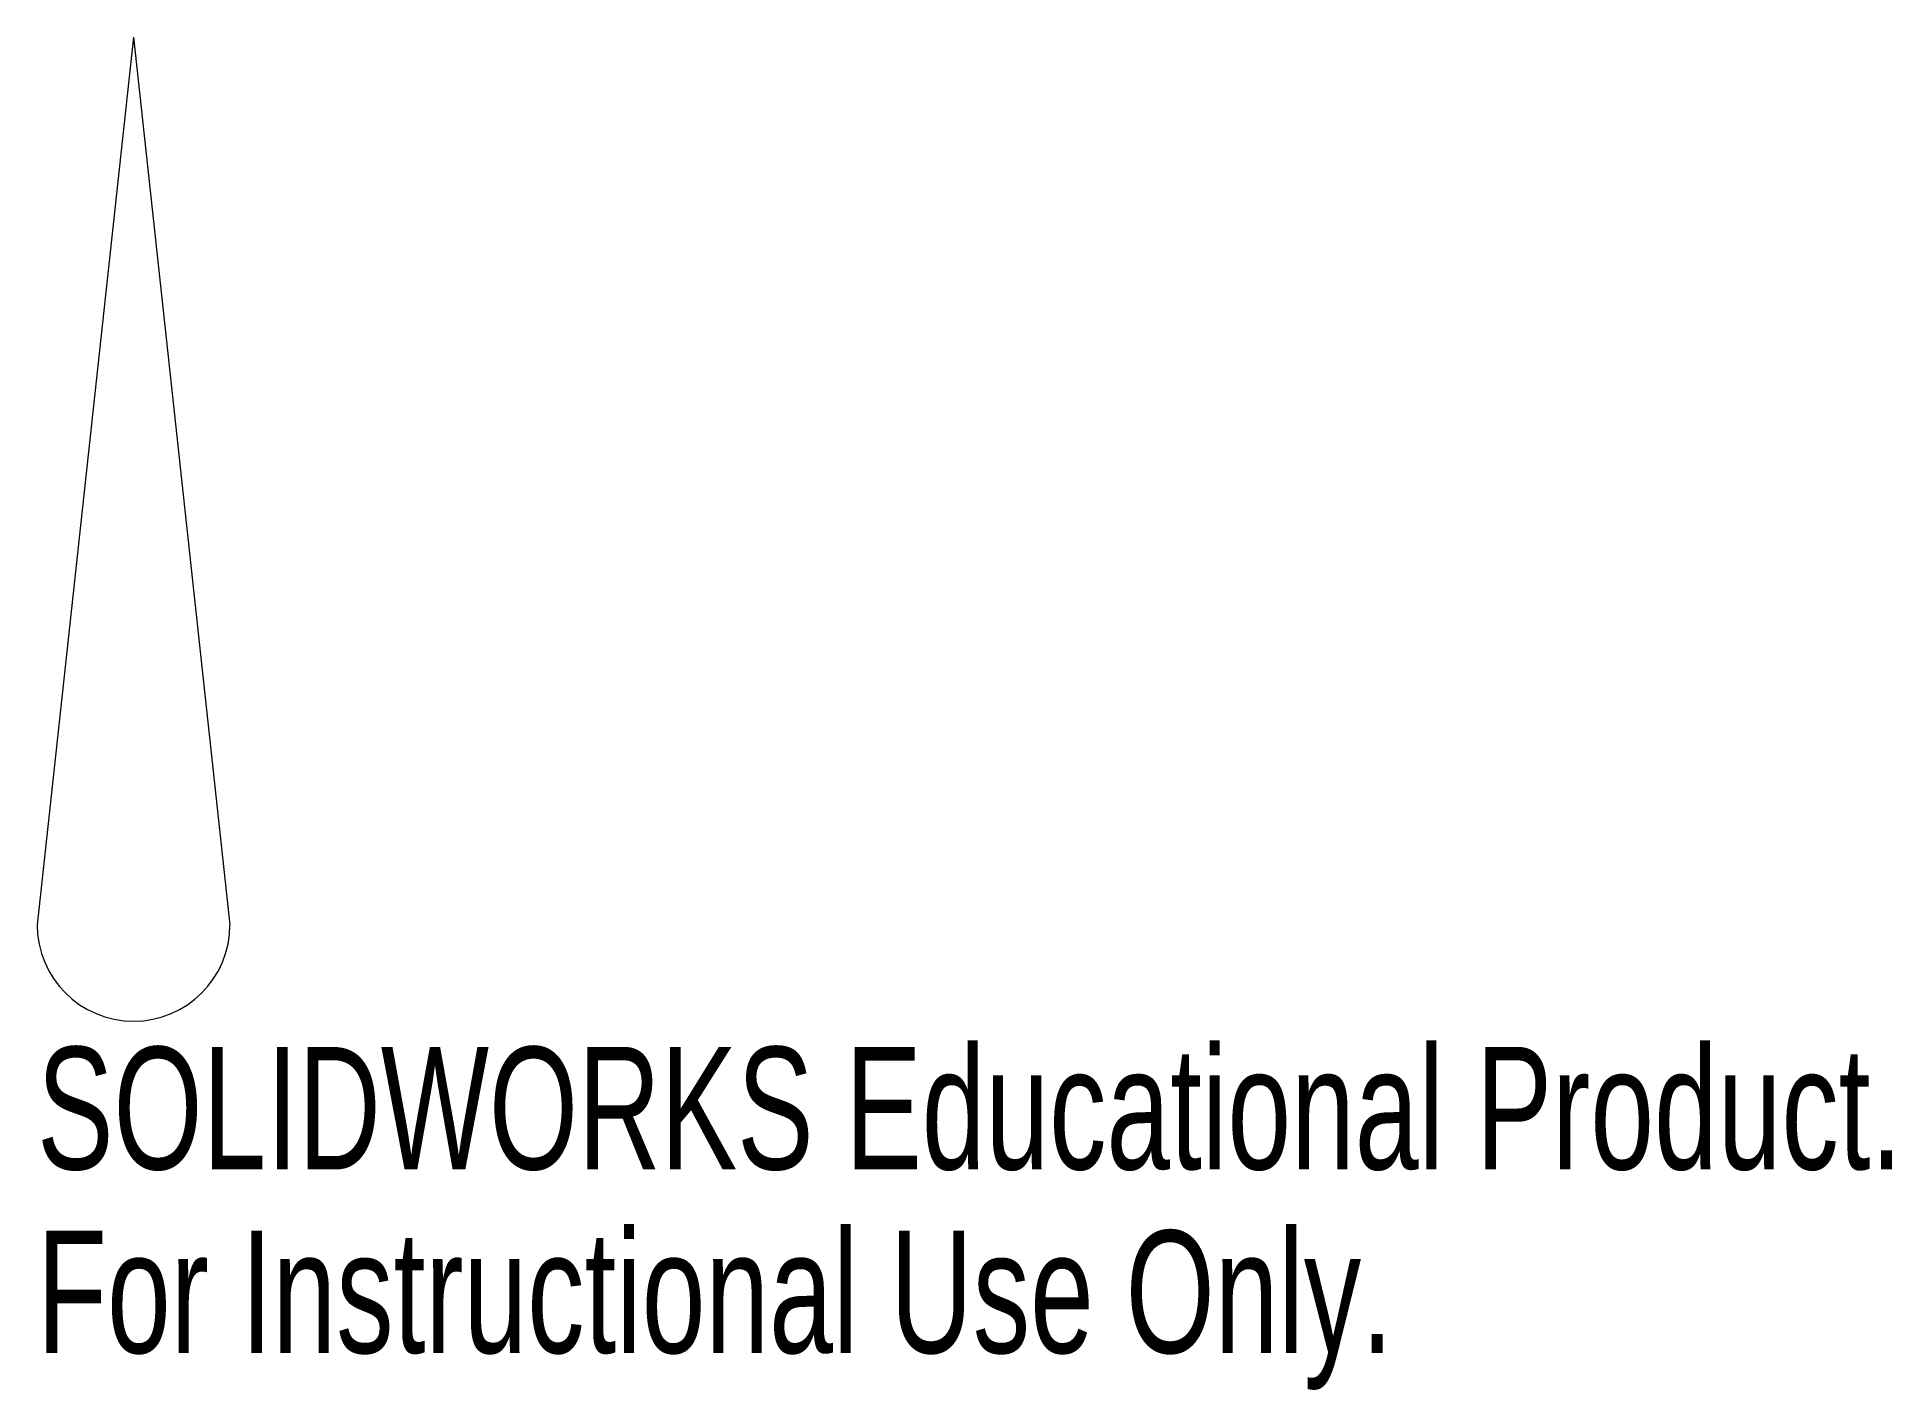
# Model space of a CAD drawing. Header units: inches. Extents: x -0.15 to 2.73, y -0.57 to 1.53.
import ezdxf

# ---------------------------------------------------------------- set-up
doc = ezdxf.new("R2010")
doc.units = ezdxf.units.IN
doc.header["$MEASUREMENT"] = 0
doc.styles.add('SLDTEXTSTYLE0', font='TXT', dxfattribs={"width": 0.7})

msp = doc.modelspace()

# ---------------------------------------------------------------- linework, layer by layer
at = {"color": 7, "linetype": 'Continuous', "lineweight": 15}
for q in [(-0.15, 0.15), (0.15, 0.15)]:
    msp.add_line((0, 1.53), q, dxfattribs=at)
msp.add_arc((0, 0.15), 0.15, 180, 0, dxfattribs=at)

# ---------------------------------------------------------------- texts
at = {"color": 7, "linetype": 'Continuous', "char_height": 0.1903, "attachment_point": 1, "style": 'SLDTEXTSTYLE0'}
for s, insert in [('SOLIDWORKS Educational Product.', (-0.15, -0.0401)), ('For Instructional Use Only.', (-0.15, -0.3256))]:
    msp.add_mtext(s, dxfattribs=dict(at, insert=insert))

doc.saveas('drawing.dxf')
